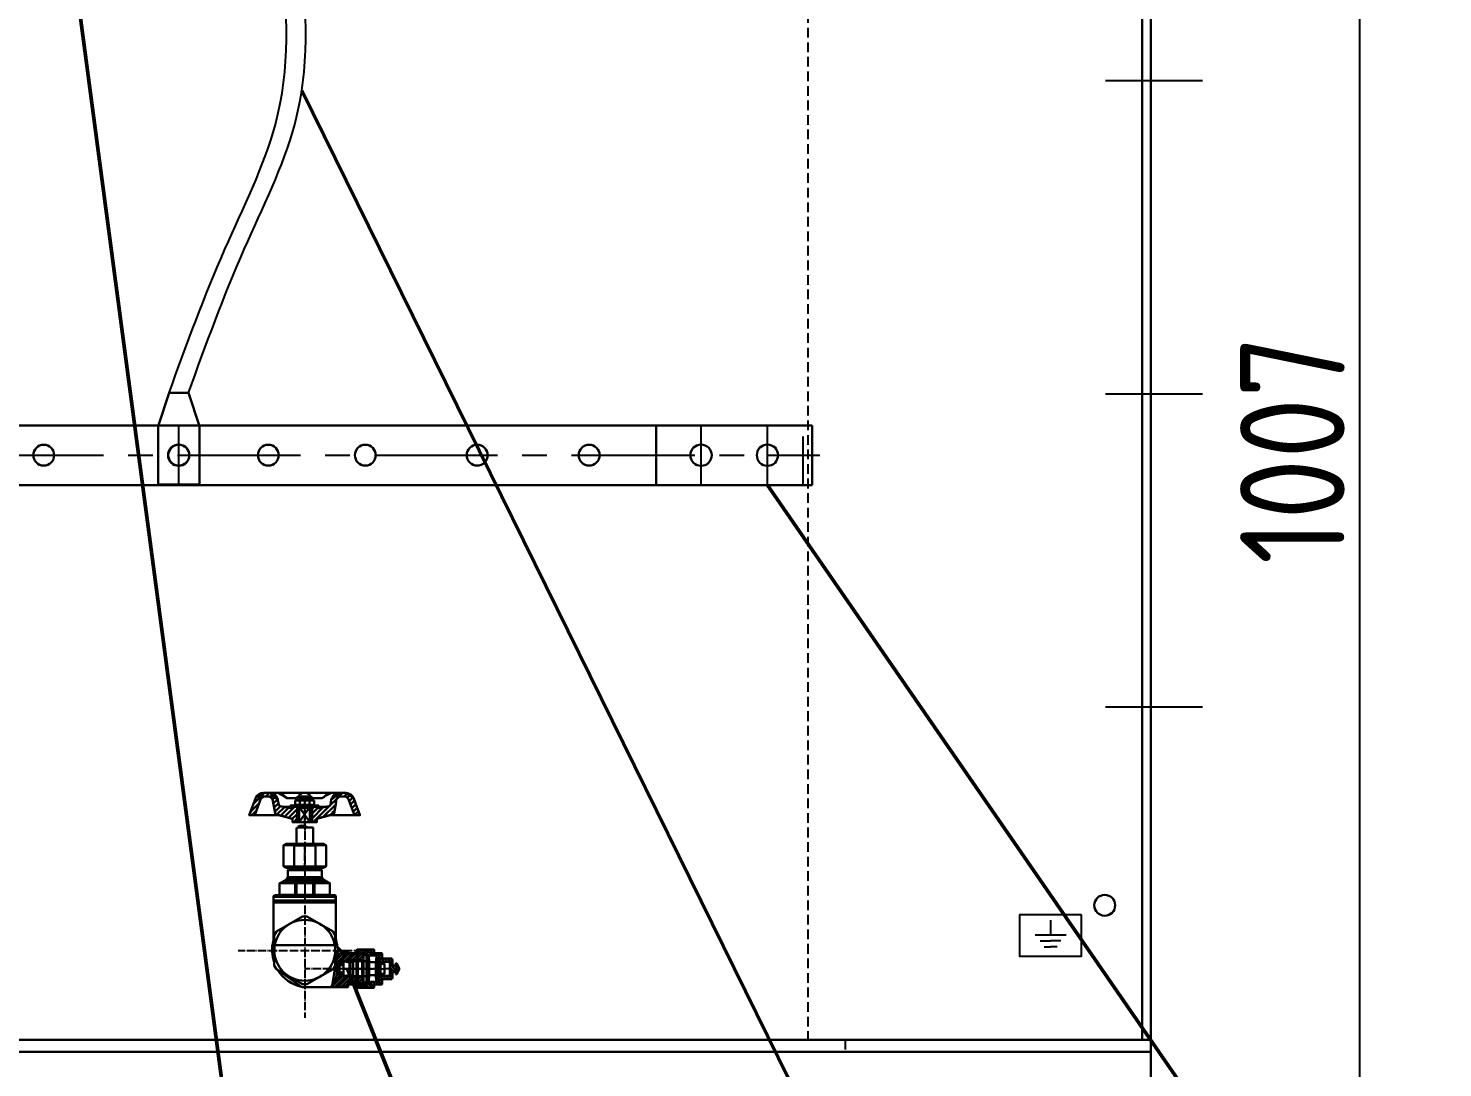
# Model space of a CAD drawing. Header units: millimetres. Extents: x 126854 to 137041, y -144259 to -137812.
# Drawn here: x 128959 to 129907, y -140397 to -139700 of the extents above; entities that cross this region are included whole.
import ezdxf

# ---------------------------------------------------------------- set-up
doc = ezdxf.new("R2010")
doc.units = ezdxf.units.MM
doc.header["$LTSCALE"] = 13
doc.linetypes.add('CENTERX2', pattern=[101.6, 63.5, -12.7, 12.7, -12.7])
doc.linetypes.add('DASHED', pattern=[0.75, 0.5, -0.25])
for name, color, linetype in [('1', 4, 'Continuous'), ('4虚线层', 6, 'DASHED'), ('粗实线', 4, 'Continuous'), ('细实线', 2, 'Continuous')]:
    doc.layers.add(name, color=color, linetype=linetype)
doc.layers.add('标注、文本', color=3, linetype='Continuous', lineweight=25)
doc.styles.get("Standard").update_dxf_attribs({"font": 'gbenor.shx', "bigfont": 'gbcbig.shx'})
doc.dimstyles.new('1-15', dxfattribs={"dimscale": 20, "dimtxt": 3.5, "dimasz": 2, "dimexe": 1.5, "dimexo": 0.5, "dimgap": 0.5, "dimtad": 1, "dimtoh": 1, "dimdec": 1, "dimdsep": 46, "dimtxsty": 'Standard', "dimcen": 2.5, "dimclrd": 3, "dimclre": 3, "dimclrt": 3, "dimadec": 0, "dimazin": 2, "dimtfac": 1, "dimtdec": 1, "dimtmove": 0, "dimatfit": 2, "dimfxl": 1, "dimarcsym": 0})

# ---------------------------------------------------------------- blocks, each defined once
blk = doc.blocks.new('257561')
at = {"layer": '标注、文本'}
for p, q in [((856.87, 2219.06), (856.87, 2214.09)), ((851.69, 2214.09), (862.06, 2214.09)), ((853.4, 2212.22), (856.87, 2212.22)), ((854.71, 2210.17), (856.87, 2210.17)), ((860.35, 2212.22), (856.87, 2212.22)), ((859.04, 2210.17), (856.87, 2210.17))]:
    blk.add_line(p, q, dxfattribs=at)
blk = doc.blocks.new('*D115')
at = {"layer": 'Defpoints', "color": 0, "lineweight": 30}
for p in [(129765.54, -139478.85), (129711.69, -140485.95), (129851.44, -140485.95)]:
    blk.add_point(p, dxfattribs=at)
at = {"layer": '标注、文本', "color": 3, "lineweight": -2}
for p, q in [((129775.54, -139478.85), (129881.44, -139478.85)), ((129851.44, -139518.85), (129851.44, -140445.95)), ((129721.69, -140485.95), (129881.44, -140485.95))]:
    blk.add_line(p, q, dxfattribs=at)
at = {"layer": '标注、文本', "color": 3, "lineweight": 30}
for points in [[(129844.77, -139518.85), (129858.1, -139518.85), (129851.44, -139478.85)], [(129844.77, -140445.95), (129858.1, -140445.95), (129851.44, -140485.95)]]:
    blk.add_solid(points, dxfattribs=at)
at = {"layer": '标注、文本', "color": 3, "insert": (129806.44, -139982.4), "char_height": 70, "attachment_point": 5, "rotation": 90}
blk.add_mtext('1007', dxfattribs=at)
blk = doc.blocks.new('A$C08576B93')
at = {"layer": '1', "color": 1, "linetype": 'CENTERX2', "lineweight": -3, "ltscale": 0.1}
for p, q in [((30, 0), (30, 40)), ((74.5, 0), (74.5, 40))]:
    blk.add_line(p, q, dxfattribs=at)
at = {"layer": '4虚线层', "ltscale": 5}
blk.add_line((6, 0), (6, 40), dxfattribs=at)
at = {"layer": '粗实线', "lineweight": 30}
for p, q in [((0, 40), (104.5, 40)), ((0, 0), (0, 40)), ((104.5, 40), (104.5, 0)), ((104.5, 0), (0, 0))]:
    blk.add_line(p, q, dxfattribs=at)
for centre in [(30, 20), (74.5, 20)]:
    blk.add_circle(centre, 7.15, dxfattribs=at)

msp = doc.modelspace()

# ---------------------------------------------------------------- linework, layer by layer
at = {"layer": '1', "color": 1, "linetype": 'CENTERX2', "lineweight": -3, "ltscale": 0.1}
for p, q in [((129746.271, -139734.953), (129681.271, -139734.953)), ((129746.271, -139944.953), (129681.271, -139944.953)), ((129060.19, -140005.949), (129060.19, -139965.948)), ((129060.19, -140005.949), (129060.19, -139965.948)), ((128134.69, -139985.948), (129489.69, -139985.948)), ((129746.271, -140154.953), (129681.271, -140154.953)), ((129144.649, -140220.078), (129144.649, -140216.982)), ((129144.649, -140216.982), (129144.649, -140223.257)), ((129144.649, -140220.88), (129144.649, -140220.769)), ((129144.649, -140227.238), (129144.649, -140221.599)), ((129144.649, -140223.948), (129144.649, -140224.086)), ((129144.649, -140224.778), (129144.649, -140230.417)), ((129144.649, -140228.067), (129144.649, -140227.929)), ((129144.649, -140234.397), (129144.649, -140228.758)), ((129144.649, -140231.135), (129144.649, -140231.246)), ((129144.649, -140231.937), (129144.649, -140237.576)), ((129144.649, -140232.241), (129144.649, -140236.609)), ((129144.649, -140235.227), (129144.649, -140235.116)), ((129144.649, -140237.3), (129144.649, -140237.41)), ((129144.649, -140238.129), (129144.649, -140243.768)), ((129144.649, -140244.459), (129144.649, -140244.598)), ((129144.649, -140245.289), (129144.649, -140249.656)), ((129144.649, -140250.845), (129144.649, -140245.786)), ((129144.649, -140249.905), (129144.649, -140252.808)), ((129144.649, -140251.674), (129144.649, -140251.536)), ((129144.649, -140258.005), (129144.649, -140252.365)), ((129144.649, -140253.526), (129144.649, -140253.637)), ((129144.649, -140254.328), (129144.649, -140259.995)), ((129144.649, -140258.834), (129144.649, -140258.723)), ((129144.649, -140264.611), (129144.649, -140259.553)), ((129144.649, -140260.686), (129144.649, -140260.796)), ((129144.649, -140261.46), (129144.649, -140264.943)), ((129144.649, -140261.515), (129144.649, -140267.154)), ((129144.649, -140265.634), (129144.649, -140265.772)), ((129144.649, -140266.463), (129144.649, -140272.102)), ((129144.649, -140267.845), (129144.649, -140267.984)), ((129144.649, -140268.675), (129144.649, -140274.314)), ((129144.649, -140272.821), (129144.649, -140272.932)), ((129144.649, -140273.623), (129144.649, -140279.29)), ((129144.649, -140275.033), (129144.649, -140275.143)), ((129144.649, -140275.834), (129144.649, -140281.501)), ((129144.649, -140279.981), (129144.649, -140280.091)), ((129144.649, -140280.81), (129144.649, -140286.449)), ((129144.649, -140282.192), (129144.649, -140282.303)), ((129144.649, -140283.021), (129144.649, -140285.924)), ((129144.649, -140287.14), (129144.649, -140287.279)), ((129144.649, -140287.97), (129144.649, -140293.609)), ((129144.649, -140294.327), (129144.649, -140294.438)), ((129144.649, -140295.129), (129144.649, -140300.796)), ((129144.649, -140301.487), (129144.649, -140301.598)), ((129144.649, -140302.316), (129144.649, -140307.956)), ((129144.649, -140308.647), (129144.649, -140308.785)), ((129144.649, -140309.476), (129144.649, -140315.115)), ((129099.95, -140317.935), (129104.456, -140317.935)), ((129105.147, -140317.935), (129105.258, -140317.935)), ((129105.977, -140317.935), (129111.616, -140317.935)), ((129112.335, -140317.935), (129112.445, -140317.935)), ((129113.136, -140317.935), (129118.775, -140317.935)), ((129119.494, -140317.935), (129119.605, -140317.935)), ((129120.323, -140317.935), (129125.963, -140317.935)), ((129126.654, -140317.935), (129126.764, -140317.935)), ((129127.483, -140317.935), (129133.122, -140317.935)), ((129133.841, -140317.935), (129133.951, -140317.935)), ((129134.643, -140317.935), (129140.282, -140317.935)), ((129141, -140317.935), (129141.111, -140317.935)), ((129141.83, -140317.935), (129147.469, -140317.935)), ((129144.649, -140315.834), (129144.649, -140315.944)), ((129144.649, -140316.635), (129144.649, -140322.302)), ((129148.16, -140317.935), (129148.271, -140317.935)), ((129148.989, -140317.935), (129154.628, -140317.935)), ((129155.347, -140317.935), (129155.458, -140317.935)), ((129156.149, -140317.935), (129161.788, -140317.935)), ((129162.507, -140317.935), (129162.617, -140317.935)), ((129163.336, -140317.935), (129168.975, -140317.935)), ((129169.251, -140317.935), (129173.619, -140317.935)), ((129169.666, -140317.935), (129169.777, -140317.935)), ((129170.496, -140317.935), (129176.135, -140317.935)), ((129176.853, -140317.935), (129176.964, -140317.935)), ((129177.655, -140317.935), (129183.294, -140317.935)), ((129184.013, -140317.935), (129184.124, -140317.935)), ((129184.842, -140317.935), (129189.348, -140317.935)), ((129144.649, -140322.993), (129144.649, -140323.104)), ((129144.649, -140323.823), (129144.649, -140329.462)), ((129144.649, -140330.153), (129144.649, -140330.291)), ((129148.271, -140330.291), (129144.649, -140330.291)), ((129144.649, -140330.982), (129144.649, -140336.621)), ((129144.649, -140337.34), (129144.649, -140337.451)), ((129144.649, -140338.142), (129144.649, -140343.809)), ((129149.1, -140330.291), (129148.989, -140330.291)), ((129155.458, -140330.291), (129149.819, -140330.291)), ((129156.259, -140330.291), (129156.149, -140330.291)), ((129162.617, -140330.291), (129156.978, -140330.291)), ((129163.447, -140330.291), (129163.308, -140330.291)), ((129169.777, -140330.291), (129164.138, -140330.291)), ((129170.053, -140330.291), (129176.438, -140330.291)), ((129170.606, -140330.291), (129170.496, -140330.291)), ((129176.964, -140330.291), (129171.325, -140330.291)), ((129173.149, -140338.833), (129173.149, -140342.095)), ((129177.157, -140330.291), (129177.268, -140330.291)), ((129177.766, -140330.291), (129177.655, -140330.291)), ((129181.636, -140330.291), (129177.849, -140330.291)), ((129177.959, -140330.291), (129183.598, -140330.291)), ((129184.124, -140330.291), (129178.484, -140330.291)), ((129182.465, -140330.291), (129182.354, -140330.291)), ((129188.823, -140330.291), (129183.184, -140330.291)), ((129184.317, -140330.291), (129184.427, -140330.291)), ((129184.953, -140330.291), (129184.815, -140330.291)), ((129185.146, -140330.291), (129190.785, -140330.291)), ((129189.293, -140330.291), (129185.644, -140330.291)), ((129189.652, -140330.291), (129189.514, -140330.291)), ((129195.982, -140330.291), (129190.343, -140330.291)), ((129191.476, -140330.291), (129191.614, -140330.291)), ((129192.306, -140330.291), (129198.691, -140330.291)), ((129196.812, -140330.291), (129196.701, -140330.291)), ((129203.142, -140330.291), (129197.503, -140330.291)), ((129203.971, -140330.291), (129203.861, -140330.291)), ((129208.477, -140330.291), (129204.69, -140330.291)), ((129144.649, -140344.5), (129144.649, -140344.61)), ((129144.649, -140345.329), (129144.649, -140350.968)), ((129173.149, -140342.786), (129173.149, -140342.896)), ((129144.649, -140351.659), (129144.649, -140351.797)), ((129144.649, -140352.489), (129144.649, -140358.128)), ((129144.649, -140358.846), (129144.649, -140358.957)), ((129144.649, -140359.676), (129144.649, -140363.159))]:
    msp.add_line(p, q, dxfattribs=at)
at = {"layer": '4虚线层'}
for p, q in [((129481.69, -138782.933), (129481.69, -140377.948)), ((129616.69, -140377.948), (128076.69, -140377.948)), ((128186.69, -140377.948), (129506.69, -140377.948)), ((129506.69, -140385.948), (128186.69, -140385.948)), ((129506.69, -140377.948), (129506.69, -140385.948))]:
    msp.add_line(p, q, dxfattribs=at)
at = {"layer": '标注、文本', "color": 4, "lineweight": 30}
for p, q in [((129711.69, -140385.948), (129711.69, -138635.948)), ((129705.69, -140377.948), (129705.69, -138671.948)), ((129053.694, -139944.183), (129046.297, -139966.61)), ((129053.694, -139944.183), (129046.297, -139966.61)), ((129066.685, -139944.183), (129074.083, -139966.61)), ((129066.685, -139944.183), (129074.083, -139966.61)), ((129111.56, -140216.181), (129107.469, -140227.404)), ((129117.586, -140212.366), (129110.289, -140219.664)), ((129115.237, -140216.208), (129111.145, -140227.404)), ((129116.978, -140212.366), (129127.483, -140212.366)), ((129117.42, -140214.688), (129120.765, -140214.688)), ((129120.848, -140212.366), (129118.526, -140214.688)), ((129123.53, -140212.974), (129121.65, -140214.854)), ((129125.382, -140214.384), (129123.06, -140216.706)), ((129127.483, -140212.366), (129162.644, -140212.366)), ((129138.706, -140215.849), (129133.011, -140215.849)), ((129142.161, -140214.688), (129141, -140215.821)), ((129141, -140215.821), (129147.966, -140215.821)), ((129141, -140215.821), (129141, -140217.093)), ((129141.94, -140214.909), (129141.94, -140217.093)), ((129142.161, -140214.688), (129146.805, -140214.688)), ((129143.211, -140212.366), (129144.511, -140212.366)), ((129143.211, -140212.366), (129145.81, -140212.366)), ((129145.81, -140212.366), (129144.511, -140212.366)), ((129146.805, -140214.688), (129147.966, -140215.821)), ((129147.026, -140214.909), (129147.026, -140217.093)), ((129147.966, -140215.821), (129147.966, -140217.093)), ((129150.288, -140215.849), (129155.983, -140215.849)), ((129166.045, -140216.291), (129161.705, -140220.631)), ((129166.487, -140212.587), (129162.451, -140216.595)), ((129172.015, -140212.366), (129162.644, -140212.366)), ((129169.97, -140212.366), (129167.537, -140214.798)), ((129173.121, -140212.476), (129170.937, -140214.688)), ((129175.416, -140213.472), (129173.37, -140215.517)), ((129173.785, -140216.208), (129177.848, -140227.404)), ((129176.991, -140215.185), (129174.365, -140217.811)), ((129177.461, -140216.181), (129181.552, -140227.404)), ((129114.214, -140219), (129108.409, -140224.805)), ((129112.334, -140224.142), (129109.072, -140227.404)), ((129123.06, -140216.595), (129124.691, -140225.911)), ((129126.515, -140216.512), (129123.557, -140219.47)), ((129127.04, -140219.277), (129124.055, -140222.262)), ((129128.257, -140221.35), (129124.552, -140225.054)), ((129131.021, -140221.847), (129125.935, -140226.934)), ((129126.681, -140217.148), (129127.261, -140220.41)), ((129128.201, -140221.35), (129136.411, -140222.787)), ((129133.813, -140222.317), (129128.533, -140227.625)), ((129129.777, -140221.626), (129159.189, -140221.626)), ((129137.793, -140221.626), (129131.104, -140228.316)), ((129139.452, -140223.23), (129133.675, -140229.007)), ((129134.836, -140220.797), (129139.756, -140220.797)), ((129134.836, -140220.797), (129134.836, -140221.626)), ((129136.411, -140221.626), (129136.411, -140222.787)), ((129138.153, -140217.507), (129138.153, -140220.355)), ((129139.95, -140221.516), (129139.065, -140222.373)), ((129139.065, -140222.373), (129150.233, -140222.373)), ((129139.452, -140221.626), (129139.369, -140232.048)), ((129140.945, -140221.626), (129139.507, -140222.981)), ((129149.348, -140217.093), (129139.756, -140217.093)), ((129149.348, -140220.797), (129139.756, -140220.797)), ((129140.945, -140221.626), (129148.021, -140221.626)), ((129148.049, -140221.626), (129140.945, -140221.626)), ((129140.945, -140221.626), (129140.945, -140232.048)), ((129148.021, -140221.626), (129140.945, -140232.048)), ((129140.945, -140221.626), (129148.049, -140232.048)), ((129141.359, -140217.507), (129141.359, -140220.355)), ((129141.94, -140220.493), (129141.94, -140220.797)), ((129147.745, -140217.507), (129147.745, -140220.355)), ((129148.021, -140221.626), (129149.459, -140222.981)), ((129148.049, -140221.626), (129148.049, -140232.048)), ((129154.158, -140220.797), (129149.265, -140220.797)), ((129149.459, -140222.981), (129149.459, -140232.048)), ((129149.542, -140221.626), (129149.652, -140232.048)), ((129150.896, -140221.626), (129149.569, -140222.953)), ((129153.08, -140222.704), (129149.597, -140226.187)), ((129157.061, -140222.013), (129149.625, -140229.449)), ((129161.069, -140221.267), (129150.288, -140232.048)), ((129150.951, -140217.507), (129150.951, -140220.355)), ((129160.82, -140221.35), (129152.61, -140222.787)), ((129152.61, -140221.626), (129152.61, -140222.787)), ((129154.158, -140220.797), (129154.158, -140221.626)), ((129165.298, -140220.299), (129157.061, -140228.537)), ((129164.607, -140224.28), (129161.539, -140227.348)), ((129162.396, -140216.789), (129161.76, -140220.41)), ((129165.962, -140216.595), (129164.331, -140225.911)), ((129165.602, -140218.558), (129164.331, -140225.911)), ((129177.931, -140217.48), (129175.222, -140220.189)), ((129178.816, -140219.885), (129176.107, -140222.594)), ((129179.7, -140222.29), (129176.991, -140224.999)), ((129180.557, -140224.695), (129177.848, -140227.404)), ((129107.469, -140227.404), (129127.759, -140227.404)), ((129125.52, -140226.823), (129136.411, -140229.726)), ((129139.424, -140226.547), (129136.273, -140229.698)), ((129136.411, -140229.726), (129136.411, -140232.048)), ((129136.411, -140232.048), (129139.507, -140232.048)), ((129139.397, -140229.836), (129137.185, -140232.048)), ((129149.459, -140232.048), (129152.61, -140232.048)), ((129163.474, -140226.823), (129152.61, -140229.726)), ((129163.474, -140226.823), (129152.61, -140229.726)), ((129152.61, -140229.726), (129152.61, -140232.048)), ((129161.262, -140227.404), (129181.552, -140227.404)), ((129181.442, -140227.1), (129181.11, -140227.404)), ((129150.233, -140235.475), (129150.233, -140246.533)), ((129132.293, -140246.533), (129157.006, -140246.533)), ((129137.517, -140247.638), (129137.517, -140261.57)), ((129151.781, -140247.638), (129151.781, -140261.57)), ((129130.385, -140261.57), (129132.293, -140262.676)), ((129132.293, -140262.676), (129134.007, -140262.676)), ((129134.2, -140263.312), (129133.232, -140264.252)), ((129134.007, -140262.676), (129155.292, -140262.676)), ((129134.2, -140262.676), (129134.2, -140263.312)), ((129134.2, -140263.312), (129134.946, -140263.312)), ((129134.946, -140262.676), (129134.946, -140263.312)), ((129154.324, -140262.676), (129154.324, -140263.312)), ((129154.324, -140263.312), (129155.098, -140263.312)), ((129155.098, -140262.676), (129155.098, -140263.312)), ((129155.098, -140263.312), (129156.038, -140264.252)), ((129155.292, -140262.676), (129157.006, -140262.676)), ((129158.913, -140261.57), (129157.006, -140262.676)), ((129132.293, -140270.444), (129157.006, -140270.444)), ((129132.984, -140271.688), (129156.287, -140271.688)), ((129133.232, -140264.252), (129133.232, -140268.785)), ((129133.233, -140264.252), (129156.038, -140264.252)), ((129133.233, -140268.785), (129156.038, -140268.785)), ((129138.208, -140273.042), (129138.208, -140280.644)), ((129138.208, -140273.042), (129139.148, -140273.042)), ((129139.148, -140273.042), (129139.148, -140280.644)), ((129150.15, -140273.042), (129150.15, -140280.644)), ((129150.15, -140273.042), (129151.09, -140273.042)), ((129156.038, -140264.252), (129156.038, -140268.785)), ((129123.751, -140281.971), (129123.751, -140284.431)), ((129124.221, -140281.971), (129165.078, -140281.971)), ((129127.787, -140280.644), (129124.58, -140281.004)), ((129127.787, -140280.644), (129161.512, -140280.644)), ((129161.511, -140280.644), (129164.69, -140281.004)), ((129165.547, -140281.971), (129165.547, -140284.431)), ((129123.751, -140284.431), (129126.874, -140284.431)), ((129123.751, -140284.431), (129165.547, -140284.431)), ((129123.751, -140284.431), (129123.751, -140285.869)), ((129123.751, -140285.869), (129123.751, -140310.222)), ((129123.751, -140285.869), (129165.547, -140285.869)), ((129126.875, -140284.431), (129162.424, -140284.431)), ((129162.423, -140284.431), (129165.547, -140284.431)), ((129165.547, -140284.431), (129165.547, -140285.869)), ((129165.547, -140285.869), (129165.547, -140310.222)), ((129143.212, -140295.184), (129125.659, -140305.302)), ((129163.64, -140305.302), (129146.087, -140295.184)), ((129124.221, -140307.79), (129124.221, -140328.052)), ((129124.525, -140314.369), (129164.745, -140314.369)), ((129172.375, -140317.935), (129165.907, -140324.376)), ((129173.619, -140318.819), (129165.99, -140326.449)), ((129170.247, -140317.935), (129166.017, -140322.164)), ((129168.091, -140317.935), (129166.321, -140319.704)), ((129173.979, -140320.588), (129169.279, -140325.288)), ((129176.107, -140320.588), (129171.408, -140325.288)), ((129178.236, -140320.588), (129173.536, -140325.288)), ((129173.619, -140317.935), (129173.619, -140320.588)), ((129173.619, -140319.842), (129183.128, -140319.842)), ((129173.619, -140320.588), (129183.874, -140320.588)), ((129174.725, -140319.842), (129173.979, -140320.588)), ((129176.853, -140319.842), (129176.107, -140320.588)), ((129180.364, -140320.588), (129176.384, -140324.569)), ((129179.01, -140319.842), (129178.236, -140320.588)), ((129182.493, -140320.588), (129178.512, -140324.569)), ((129179.286, -140319.621), (129179.507, -140319.842)), ((129179.286, -140319.649), (129179.286, -140340.934)), ((129179.48, -140319.842), (129184.041, -140319.842)), ((129179.507, -140317.714), (129181.636, -140319.842)), ((129179.507, -140319.842), (129180.254, -140320.588)), ((129190.979, -140317.465), (129179.756, -140317.465)), ((129180.225, -140320.588), (129180.225, -140339.966)), ((129181.138, -140319.842), (129180.364, -140320.588)), ((129181.387, -140317.465), (129183.764, -140319.842)), ((129181.636, -140319.842), (129182.382, -140320.588)), ((129183.184, -140319.897), (129182.493, -140320.588)), ((129183.128, -140319.842), (129184.068, -140320.782)), ((129183.515, -140317.465), (129185.423, -140319.372)), ((129183.764, -140319.842), (129184.041, -140320.091)), ((129184.04, -140319.372), (129184.04, -140341.21)), ((129184.04, -140319.372), (129185.948, -140319.372)), ((129184.04, -140320.146), (129185.146, -140321.252)), ((129185.201, -140319.372), (129184.068, -140320.505)), ((129184.759, -140319.4), (129184.068, -140320.091)), ((129184.151, -140319.842), (129185.45, -140321.141)), ((129185.478, -140319.51), (129184.178, -140320.81)), ((129184.344, -140319.593), (129185.699, -140320.948)), ((129185.726, -140319.704), (129184.372, -140321.031)), ((129184.621, -140319.427), (129185.865, -140320.671)), ((129185.865, -140319.98), (129184.648, -140321.197)), ((129184.952, -140319.372), (129185.948, -140320.34)), ((129185.948, -140320.34), (129185.008, -140321.252)), ((129185.644, -140317.465), (129189.68, -140321.501)), ((129185.948, -140319.372), (129185.948, -140341.21)), ((129185.948, -140319.87), (129187.551, -140321.501)), ((129187.8, -140317.465), (129191.836, -140321.501)), ((129189.929, -140317.465), (129191.173, -140318.709)), ((129190.979, -140317.465), (129191.172, -140317.658)), ((129191.172, -140317.658), (129191.172, -140319.649)), ((129191.172, -140319.649), (129191.338, -140319.842)), ((129196.203, -140319.842), (129191.338, -140319.842)), ((129192.306, -140319.842), (129193.965, -140321.501)), ((129194.434, -140319.842), (129196.397, -140321.777)), ((129196.203, -140319.842), (129196.397, -140320.036)), ((129196.397, -140320.036), (129196.397, -140323.215)), ((129167.925, -140326.642), (129166.1, -140328.467)), ((129167.455, -140328.854), (129166.1, -140328.854)), ((129167.455, -140328.854), (129167.455, -140331.701)), ((129167.925, -140325.288), (129183.128, -140325.288)), ((129167.925, -140325.288), (129167.925, -140328.384)), ((129169.279, -140325.288), (129167.925, -140326.642)), ((129167.925, -140326.504), (129169.362, -140327.941)), ((129167.925, -140328.384), (129167.925, -140332.171)), ((129169.805, -140325.426), (129168.035, -140327.167)), ((129168.063, -140326.006), (129169.86, -140327.803)), ((129168.118, -140327.333), (129168.533, -140327.748)), ((129170.164, -140325.675), (129168.284, -140327.554)), ((129168.339, -140325.647), (129170.219, -140327.527)), ((129170.44, -140326.034), (129168.671, -140327.831)), ((129168.754, -140325.398), (129170.468, -140327.14)), ((129170.579, -140326.559), (129169.169, -140327.941)), ((129169.279, -140325.288), (129170.579, -140326.587)), ((129170.579, -140325.288), (129170.579, -140335.267)), ((129170.579, -140325.288), (129175.333, -140326.255)), ((129170.579, -140326.615), (129170.579, -140333.94)), ((129174.559, -140324.569), (129183.82, -140324.569)), ((129174.559, -140324.569), (129174.559, -140335.986)), ((129176.384, -140324.569), (129175.665, -140325.288)), ((129176.273, -140325.288), (129183.736, -140325.288)), ((129176.992, -140324.569), (129183.018, -140324.569)), ((129176.992, -140324.569), (129176.992, -140335.986)), ((129178.512, -140324.569), (129177.793, -140325.288)), ((129180.641, -140324.569), (129179.922, -140325.288)), ((129184.068, -140321.169), (129180.641, -140324.569)), ((129182.769, -140324.569), (129182.078, -140325.288)), ((129184.068, -140323.297), (129182.769, -140324.569)), ((129183.018, -140324.569), (129183.737, -140325.288)), ((129183.018, -140324.569), (129183.018, -140335.986)), ((129184.068, -140324.348), (129183.128, -140325.288)), ((129183.128, -140325.288), (129183.128, -140335.267)), ((129183.737, -140325.288), (129187.192, -140325.288)), ((129183.737, -140325.288), (129183.737, -140335.267)), ((129184.068, -140320.782), (129184.068, -140324.348)), ((129184.068, -140324.348), (129184.068, -140336.207)), ((129184.096, -140320.616), (129184.676, -140321.197)), ((129194.489, -140321.501), (129185.948, -140321.501)), ((129187.883, -140321.501), (129187.192, -140322.689)), ((129187.192, -140322.689), (129187.192, -140337.893)), ((129192.223, -140321.501), (129187.883, -140321.501)), ((129192.223, -140325.896), (129187.883, -140325.896)), ((129192.223, -140321.501), (129192.886, -140322.689)), ((129192.886, -140322.689), (129192.886, -140337.893)), ((129195.264, -140326.946), (129192.886, -140326.946)), ((129194.489, -140321.501), (129194.489, -140325.537)), ((129194.489, -140321.501), (129194.489, -140339.082)), ((129201.621, -140325.537), (129194.489, -140325.537)), ((129194.49, -140322.026), (129198, -140325.537)), ((129194.49, -140324.154), (129195.872, -140325.537)), ((129195.761, -140326.476), (129195.264, -140326.946)), ((129195.264, -140326.946), (129195.264, -140333.608)), ((129195.264, -140326.946), (129198.111, -140326.946)), ((129195.761, -140326.476), (129197.641, -140326.476)), ((129196.397, -140323.215), (129196.563, -140323.408)), ((129202.948, -140323.408), (129196.563, -140323.408)), ((129197.641, -140326.476), (129198.111, -140326.946)), ((129198, -140323.408), (129200.129, -140325.537)), ((129198.111, -140326.946), (129198.111, -140333.608)), ((129200.129, -140323.408), (129203.501, -140326.78)), ((129201.621, -140325.537), (129201.621, -140335.018)), ((129201.622, -140327.002), (129204.884, -140330.291)), ((129201.622, -140329.158), (129202.755, -140330.291)), ((129202.257, -140323.408), (129203.501, -140324.652)), ((129202.949, -140323.408), (129203.501, -140324.348)), ((129203.501, -140324.348), (129203.501, -140328.135)), ((129205.602, -140328.135), (129203.501, -140328.135)), ((129204.884, -140328.135), (129207.012, -140330.291)), ((129206.072, -140326.476), (129205.602, -140326.476)), ((129205.602, -140326.476), (129205.602, -140328.135)), ((129205.602, -140326.725), (129206.846, -140327.997)), ((129206.072, -140326.476), (129207.786, -140329.794)), ((129207.786, -140329.794), (129207.786, -140330.761)), ((129125.658, -140330.568), (129143.211, -140340.685)), ((129169.97, -140335.267), (129162.59, -140342.62)), ((129167.925, -140335.184), (129164.608, -140338.501)), ((129172.099, -140335.267), (129164.718, -140342.62)), ((129167.925, -140333.055), (129165.741, -140335.239)), ((129167.123, -140331.701), (129166.128, -140332.724)), ((129167.455, -140331.701), (129166.156, -140331.701)), ((129174.227, -140335.267), (129166.874, -140342.62)), ((129167.925, -140332.171), (129167.925, -140335.267)), ((129167.925, -140335.267), (129183.128, -140335.267)), ((129168.975, -140332.641), (129167.952, -140333.664)), ((129169.583, -140332.641), (129167.952, -140334.272)), ((129167.952, -140334.189), (129169.003, -140335.239)), ((129167.98, -140333.581), (129169.611, -140335.212)), ((129170.026, -140332.862), (129168.174, -140334.714)), ((129168.174, -140333.138), (129170.026, -140335.018)), ((129170.33, -140333.194), (129168.478, -140335.046)), ((129168.505, -140332.834), (129170.357, -140334.686)), ((129170.551, -140333.636), (129168.92, -140335.239)), ((129168.948, -140332.641), (129170.551, -140334.244)), ((129175.637, -140335.986), (129169.003, -140342.62)), ((129170.523, -140334.272), (129169.583, -140335.239)), ((129169.611, -140332.668), (129170.523, -140333.581)), ((129175.333, -140334.327), (129170.579, -140335.267)), ((129177.766, -140335.986), (129173.785, -140339.966)), ((129174.559, -140335.986), (129183.82, -140335.986)), ((129176.356, -140335.267), (129175.637, -140335.986)), ((129179.922, -140335.986), (129175.914, -140339.966)), ((129176.273, -140335.267), (129183.736, -140335.267)), ((129176.992, -140335.986), (129183.018, -140335.986)), ((129178.484, -140335.267), (129177.766, -140335.986)), ((129182.05, -140335.986), (129178.042, -140339.966)), ((129180.613, -140335.267), (129179.922, -140335.986)), ((129184.013, -140336.151), (129180.198, -140339.966)), ((129182.769, -140335.267), (129182.05, -140335.986)), ((129184.068, -140338.225), (129182.327, -140339.966)), ((129183.737, -140335.267), (129183.018, -140335.986)), ((129183.128, -140335.267), (129184.068, -140336.207)), ((129183.737, -140335.267), (129187.192, -140335.267)), ((129184.87, -140339.303), (129184.04, -140340.16)), ((129184.068, -140336.207), (129184.068, -140339.773)), ((129185.257, -140339.358), (129184.068, -140340.547)), ((129185.561, -140339.496), (129184.234, -140340.823)), ((129184.538, -140339.413), (129185.837, -140340.685)), ((129184.87, -140339.303), (129185.92, -140340.381)), ((129185.367, -140339.386), (129185.865, -140339.883)), ((129194.489, -140339.082), (129185.948, -140339.082)), ((129185.948, -140339.082), (129189.984, -140343.118)), ((129187.192, -140337.893), (129187.883, -140339.054)), ((129188.077, -140339.082), (129191.173, -140342.15)), ((129190.205, -140339.082), (129191.864, -140340.74)), ((129192.334, -140339.082), (129193.992, -140340.74)), ((129195.264, -140333.608), (129192.886, -140333.608)), ((129194.462, -140339.082), (129196.121, -140340.74)), ((129201.621, -140335.018), (129194.489, -140335.018)), ((129194.49, -140336.953), (129196.397, -140338.86)), ((129194.711, -140335.018), (129196.839, -140337.174)), ((129195.264, -140333.608), (129195.761, -140334.078)), ((129195.264, -140333.608), (129198.111, -140333.608)), ((129195.761, -140334.078), (129197.641, -140334.078)), ((129196.563, -140337.174), (129196.397, -140337.368)), ((129196.397, -140337.368), (129196.397, -140340.547)), ((129202.948, -140337.174), (129196.563, -140337.174)), ((129196.839, -140335.018), (129198.968, -140337.174)), ((129198.111, -140333.608), (129197.641, -140334.078)), ((129198.968, -140335.018), (129201.096, -140337.174)), ((129201.096, -140335.018), (129203.059, -140337.008)), ((129201.622, -140331.286), (129203.501, -140333.166)), ((129201.622, -140333.415), (129203.501, -140335.322)), ((129202.755, -140330.291), (129204.884, -140332.42)), ((129203.501, -140336.207), (129202.949, -140337.174)), ((129205.602, -140332.42), (129203.501, -140332.42)), ((129203.501, -140332.42), (129203.501, -140336.207)), ((129204.884, -140330.291), (129206.957, -140332.364)), ((129205.602, -140332.42), (129205.602, -140334.078)), ((129205.602, -140333.138), (129206.238, -140333.774)), ((129205.602, -140334.078), (129206.072, -140334.078)), ((129207.786, -140330.761), (129206.072, -140334.078)), ((129207.012, -140330.291), (129207.676, -140330.955)), ((129144.649, -140342.62), (129173.619, -140342.62)), ((129173.619, -140340.132), (129171.131, -140342.62)), ((129173.619, -140342.288), (129173.26, -140342.62)), ((129173.619, -140339.966), (129183.874, -140339.966)), ((129173.619, -140339.966), (129173.619, -140342.62)), ((129173.785, -140339.966), (129173.619, -140340.132)), ((129173.619, -140340.74), (129183.128, -140340.74)), ((129175.914, -140339.966), (129175.167, -140340.74)), ((129178.042, -140339.966), (129177.296, -140340.74)), ((129180.225, -140339.966), (129179.286, -140340.934)), ((129179.286, -140340.934), (129179.286, -140342.62)), ((129179.286, -140340.934), (129181.442, -140343.118)), ((129179.286, -140342.62), (129179.756, -140343.118)), ((129180.198, -140339.966), (129179.424, -140340.74)), ((129179.48, -140340.74), (129184.041, -140340.74)), ((129190.979, -140343.118), (129179.756, -140343.118)), ((129180.225, -140339.966), (129184.04, -140339.966)), ((129180.447, -140339.966), (129181.193, -140340.74)), ((129181.193, -140340.74), (129183.571, -140343.118)), ((129182.327, -140339.966), (129181.553, -140340.74)), ((129182.576, -140339.966), (129183.35, -140340.74)), ((129184.068, -140339.773), (129183.128, -140340.74)), ((129183.35, -140340.74), (129185.699, -140343.118)), ((129184.04, -140340.187), (129185.063, -140341.21)), ((129184.04, -140341.21), (129185.948, -140341.21)), ((129184.123, -140339.856), (129185.395, -140341.127)), ((129184.178, -140340.768), (129184.483, -140341.072)), ((129184.289, -140339.607), (129185.644, -140340.934)), ((129185.754, -140339.717), (129184.427, -140341.044)), ((129185.892, -140339.994), (129184.731, -140341.182)), ((129185.92, -140340.408), (129185.118, -140341.182)), ((129185.948, -140341.21), (129187.855, -140343.118)), ((129191.172, -140342.924), (129190.979, -140343.118)), ((129191.338, -140340.74), (129191.172, -140340.934)), ((129191.172, -140340.934), (129191.172, -140342.924)), ((129196.203, -140340.74), (129191.338, -140340.74)), ((129196.397, -140340.547), (129196.203, -140340.74)), ((129711.69, -140377.948), (127981.69, -140377.948)), ((129711.69, -140385.948), (127981.69, -140385.948)), ((129711.69, -140485.948), (129711.69, -140385.948))]:
    msp.add_line(p, q, dxfattribs=at)
at = {"layer": '标注、文本'}
msp.add_line((129053.694, -139944.183), (129066.685, -139944.183), dxfattribs=at)
msp.add_line((129053.694, -139944.183), (129066.685, -139944.183), dxfattribs=at)
msp.add_line((129053.694, -139944.183), (129066.685, -139944.183), dxfattribs=at)
msp.add_line((129053.694, -139944.183), (129066.685, -139944.183), dxfattribs=at)
msp.add_line((129053.694, -139944.183), (129066.685, -139944.183), dxfattribs=at)
at = {"layer": '标注、文本', "color": 4, "lineweight": 30}
for points in [[(129053.694, -139944.183), (129066.685, -139944.183)], [(129053.694, -139944.183), (129066.685, -139944.183)], [(129053.694, -139944.183), (129066.685, -139944.183)], [(129053.694, -139944.183), (129066.685, -139944.183)], [(129074.083, -139966.61), (129074.083, -140005.518), (129046.297, -140005.518), (129046.297, -139966.61)], [(129074.083, -139966.61), (129074.083, -140005.518), (129046.297, -140005.518), (129046.297, -139966.61)], [(129179.7, -140222.29), (129179.175, -140220.88), (129178.816, -140219.885), (129177.931, -140217.48), (129177.461, -140216.181), (129176.991, -140215.185), (129175.416, -140213.472), (129173.121, -140212.476), (129116.978, -140212.366), (129115.264, -140212.642), (129113.661, -140213.416), (129112.389, -140214.633), (129111.56, -140216.181), (129110.289, -140219.664), (129109.846, -140220.88), (129108.409, -140224.805), (129107.469, -140227.404), (129127.759, -140227.404), (129128.533, -140227.625), (129133.675, -140229.007), (129136.273, -140229.698), (129136.411, -140229.726), (129136.411, -140232.048), (129150.288, -140232.048), (129152.61, -140232.048), (129152.61, -140229.726), (129157.061, -140228.537), (129161.262, -140227.404), (129181.552, -140227.404), (129181.442, -140227.1), (129180.557, -140224.695), (129179.7, -140222.29)], [(129116.978, -140212.366), (129111.643, -140215.959), (129111.56, -140216.181)], [(129117.42, -140214.688), (129115.32, -140215.987), (129115.237, -140216.208)], [(129123.06, -140216.595), (129121.014, -140214.688), (129120.765, -140214.688)], [(129126.681, -140217.148), (129121.208, -140212.366), (129120.986, -140212.366)], [(129131.131, -140214.854), (129126.598, -140212.366), (129126.377, -140212.366)], [(129131.131, -140214.854), (129132.845, -140215.821), (129133.011, -140215.849)], [(129138.706, -140215.849), (129140.889, -140214.328), (129140.972, -140214.107)], [(129143.211, -140212.366), (129141.028, -140213.886), (129140.972, -140214.107)], [(129148.049, -140214.107), (129146.059, -140212.366), (129145.81, -140212.366)], [(129148.049, -140214.107), (129150.067, -140215.821), (129150.288, -140215.849)], [(129155.983, -140215.849), (129157.779, -140214.992), (129157.89, -140214.854)], [(129162.644, -140212.366), (129158.028, -140214.66), (129157.89, -140214.854)], [(129168.035, -140212.366), (129162.368, -140216.927), (129162.34, -140217.148)], [(129173.785, -140216.208), (129171.822, -140214.688), (129171.601, -140214.688), (129168.228, -140214.688), (129166.017, -140216.374), (129165.962, -140216.595)], [(129177.461, -140216.181), (129172.237, -140212.366), (129172.015, -140212.366)], [(129127.261, -140220.41), (129128.063, -140221.322), (129128.201, -140221.35)], [(129141.359, -140217.507), (129138.346, -140217.397), (129138.153, -140217.507)], [(129138.153, -140220.355), (129141.166, -140220.465), (129141.359, -140220.355)], [(129139.507, -140222.981), (129139.507, -140232.048), (129149.459, -140232.048)], [(129139.95, -140221.516), (129149.348, -140221.516), (129150.233, -140222.373)], [(129147.745, -140217.507), (129141.553, -140217.452), (129141.359, -140217.507)], [(129141.359, -140220.355), (129147.524, -140220.41), (129147.745, -140220.355)], [(129150.951, -140217.507), (129147.938, -140217.397), (129147.745, -140217.507)], [(129147.745, -140220.355), (129150.758, -140220.465), (129150.951, -140220.355)], [(129160.82, -140221.35), (129161.732, -140220.521), (129161.76, -140220.41)], [(129124.691, -140225.911), (129125.437, -140226.795), (129125.52, -140226.823)], [(129163.474, -140226.823), (129164.303, -140226.021), (129164.331, -140225.911)], [(129139.065, -140235.724), (129148.629, -140235.614), (129150.233, -140235.475)], [(129139.065, -140235.724), (129139.065, -140246.533), (129150.233, -140246.533)], [(129156.038, -140264.252), (129155.098, -140263.312), (129155.098, -140262.676), (129157.006, -140262.676), (129158.056, -140262.068), (129158.913, -140261.57), (129158.913, -140247.638), (129158.056, -140247.141), (129157.006, -140246.533), (129132.293, -140246.533), (129131.215, -140247.141), (129130.385, -140247.638), (129130.385, -140261.57), (129131.215, -140262.068), (129132.293, -140262.676), (129134.2, -140262.676), (129134.2, -140263.312), (129134.062, -140263.45), (129133.233, -140264.252), (129133.233, -140268.785), (129133.122, -140269.449), (129132.79, -140270.002), (129132.293, -140270.444), (129127.787, -140273.042), (129127.787, -140280.644), (129123.751, -140281.971), (129123.751, -140284.431), (129165.547, -140284.431), (129164.691, -140281.004), (129161.512, -140280.644), (129161.512, -140273.042), (129157.006, -140270.444), (129156.591, -140270.14), (129156.287, -140269.725), (129156.121, -140269.283), (129156.038, -140268.785), (129156.038, -140264.252)], [(129132.293, -140246.533), (129130.385, -140247.638), (129130.385, -140261.57)], [(129137.517, -140247.638), (129130.579, -140247.5), (129130.385, -140247.638)], [(129151.781, -140247.638), (129137.739, -140247.583), (129137.517, -140247.638)], [(129158.913, -140247.638), (129151.947, -140247.5), (129151.781, -140247.638)], [(129157.006, -140246.533), (129158.913, -140247.638), (129158.913, -140261.57)], [(129130.385, -140261.57), (129137.324, -140261.709), (129137.517, -140261.57), (129151.56, -140261.653), (129151.781, -140261.57), (129158.72, -140261.709), (129158.913, -140261.57)], [(129132.292, -140270.444), (129127.787, -140273.042), (129127.787, -140280.644)], [(129138.208, -140273.042), (129127.981, -140272.932), (129127.787, -140273.042)], [(129132.292, -140270.444), (129133.232, -140268.951), (129133.232, -140268.785)], [(129150.15, -140273.042), (129139.342, -140272.932), (129139.148, -140273.042)], [(129161.512, -140273.042), (129151.284, -140272.932), (129151.09, -140273.042), (129151.09, -140280.644)], [(129156.038, -140268.785), (129156.867, -140270.333), (129157.005, -140270.444)], [(129157.005, -140270.444), (129161.511, -140273.042), (129161.511, -140280.644)], [(129124.58, -140281.004), (129123.751, -140281.833), (129123.751, -140281.971)], [(129165.547, -140281.971), (129164.828, -140281.031), (129164.69, -140281.004)], [(129146.086, -140295.184), (129143.433, -140295.157), (129143.211, -140295.184)], [(129146.086, -140295.184), (129143.433, -140295.157), (129143.211, -140295.184)], [(129123.585, -140311.439), (129123.751, -140310.305), (129123.751, -140310.222)], [(129125.658, -140305.302), (129124.331, -140307.596), (129124.221, -140307.79)], [(129146.086, -140340.685), (129163.64, -140330.568), (129164.967, -140328.273), (129165.077, -140328.052), (129165.077, -140307.79)], [(129165.077, -140307.79), (129163.75, -140305.495), (129163.64, -140305.302)], [(129165.547, -140310.222), (129165.685, -140311.328), (129165.713, -140311.439)], [(129123.585, -140311.439), (129124.138, -140326.145), (129124.221, -140326.366)], [(129166.902, -140316.718), (129162.977, -140341.569), (129162.313, -140342.62)], [(129166.404, -140315.364), (129165.768, -140311.632), (129165.713, -140311.439)], [(129166.404, -140315.364), (129169.03, -140317.935), (129169.251, -140317.935)], [(129179.756, -140317.465), (129179.286, -140317.935), (129179.286, -140319.649)], [(129179.286, -140319.649), (129180.225, -140320.588), (129184.04, -140320.588)], [(129124.221, -140328.052), (129125.547, -140330.374), (129125.658, -140330.568)], [(129167.455, -140328.854), (129167.925, -140328.439), (129167.925, -140328.384)], [(129176.992, -140324.569), (129175.333, -140326.255), (129175.333, -140334.327), (129176.992, -140335.986)], [(129187.579, -140322.026), (129187.745, -140325.702), (129187.883, -140325.896)], [(129187.883, -140325.896), (129187.8, -140334.465), (129187.883, -140334.659)], [(129192.223, -140325.896), (129192.61, -140322.219), (129192.527, -140322.026)], [(129192.223, -140334.659), (129192.278, -140326.117), (129192.223, -140325.896)], [(129126.46, -140331.01), (129142.437, -140342.454), (129142.631, -140342.509)], [(129167.925, -140332.171), (129167.51, -140331.701), (129167.455, -140331.701)], [(129187.883, -140334.659), (129187.496, -140338.335), (129187.579, -140338.529)], [(129192.527, -140338.529), (129192.334, -140334.852), (129192.223, -140334.659), (129187.883, -140334.659)], [(129192.886, -140337.893), (129192.223, -140339.054), (129187.883, -140339.054)], [(129142.631, -140342.509), (129146.418, -140342.537), (129146.639, -140342.509)], [(129143.211, -140340.685), (129145.865, -140340.685), (129146.086, -140340.685)]]:
    msp.add_lwpolyline(points, dxfattribs=at)
at = {"layer": '标注、文本'}
msp.add_lwpolyline([(129665.178, -140294.198), (129623.658, -140294.198), (129623.658, -140321.907), (129665.178, -140321.907)], close=True, dxfattribs=at)
at = {"layer": '标注、文本', "color": 4, "lineweight": 30}
for centre, radius in [((129144.635, -140317.921), 20.387), ((129184.966, -140320.298), 0.926), ((129169.238, -140326.601), 1.313), ((129169.238, -140333.926), 1.313), ((129184.966, -140340.229), 0.926)]:
    msp.add_circle(centre, radius, dxfattribs=at)
at = {"layer": '标注、文本'}
for points in [[(129053.694, -139944.183), (129091.121, -139847.874), (129124.904, -139764.25), (129096.69, -139528.853)], [(129066.685, -139944.183), (129104.113, -139847.874), (129137.896, -139764.25), (129109.681, -139528.853)]]:
    msp.add_spline(points, degree=3, dxfattribs=at)
at = {"layer": '标注、文本', "color": 4, "lineweight": 30}
for points in [[(129116.757, -140212.366), (129114.475, -140212.479), (129112.518, -140213.846), (129111.643, -140215.959)], [(129117.172, -140214.688), (129116.278, -140214.87), (129115.777, -140215.175), (129115.32, -140215.987)], [(129172.015, -140212.366), (129153.67, -140212.366), (129135.324, -140212.366), (129116.978, -140212.366)], [(129123.004, -140216.374), (129122.754, -140215.439), (129121.953, -140214.806), (129121.014, -140214.688)], [(129126.626, -140216.927), (129126.081, -140214.334), (129123.844, -140212.498), (129121.208, -140212.366)], [(129130.993, -140214.66), (129129.917, -140213.265), (129128.351, -140212.464), (129126.598, -140212.366)], [(129131.242, -140214.992), (129131.497, -140215.416), (129132.372, -140215.847), (129132.845, -140215.821)], [(129138.954, -140215.821), (129139.752, -140215.791), (129140.661, -140215.093), (129140.889, -140214.328)], [(129142.963, -140212.366), (129142.02, -140212.553), (129141.393, -140212.979), (129141.028, -140213.886)], [(129147.994, -140213.886), (129147.537, -140212.932), (129147.092, -140212.593), (129146.059, -140212.366)], [(129148.132, -140214.328), (129148.408, -140215.132), (129149.212, -140215.773), (129150.067, -140215.821)], [(129156.176, -140215.821), (129156.748, -140215.812), (129157.425, -140215.45), (129157.779, -140214.992)], [(129162.423, -140212.366), (129160.665, -140212.466), (129159.1, -140213.25), (129158.028, -140214.66)], [(129167.814, -140212.366), (129165.124, -140212.511), (129162.988, -140214.306), (129162.368, -140216.927)], [(129168.007, -140214.688), (129167.059, -140214.799), (129166.251, -140215.439), (129166.017, -140216.374)], [(129173.674, -140215.987), (129173.204, -140215.137), (129172.76, -140214.873), (129171.822, -140214.688)], [(129177.378, -140215.959), (129176.48, -140213.832), (129174.542, -140212.474), (129172.237, -140212.366)], [(129127.261, -140220.521), (129127.534, -140221.06), (129127.524, -140221.049), (129128.063, -140221.322)], [(129141.166, -140217.397), (129140.257, -140216.976), (129139.255, -140216.976), (129138.346, -140217.397)], [(129138.346, -140220.465), (129139.255, -140220.886), (129140.257, -140220.886), (129141.166, -140220.465)], [(129147.524, -140217.452), (129145.577, -140216.953), (129143.501, -140216.967), (129141.553, -140217.452)], [(129141.553, -140220.41), (129143.559, -140220.902), (129145.519, -140220.916), (129147.524, -140220.41)], [(129150.758, -140217.397), (129149.849, -140216.976), (129148.847, -140216.976), (129147.938, -140217.397)], [(129147.938, -140220.465), (129148.847, -140220.886), (129149.849, -140220.886), (129150.758, -140220.465)], [(129160.931, -140221.322), (129161.344, -140221.136), (129161.595, -140220.984), (129161.732, -140220.521)], [(129124.718, -140226.021), (129124.913, -140226.486), (129124.994, -140226.567), (129125.437, -140226.795)], [(129137.185, -140232.048), (129141.553, -140232.048), (129145.92, -140232.048), (129150.288, -140232.048)], [(129140.032, -140235.116), (129143.981, -140233.018), (129144.905, -140235.645), (129148.629, -140235.614)], [(129163.584, -140226.795), (129163.928, -140226.622), (129164.182, -140226.397), (129164.303, -140226.021)], [(129137.324, -140247.5), (129135.222, -140246.209), (129132.681, -140246.209), (129130.579, -140247.5)], [(129151.56, -140247.583), (129147.134, -140246.185), (129142.162, -140246.175), (129137.739, -140247.583)], [(129158.72, -140247.5), (129156.59, -140246.2), (129154.079, -140246.219), (129151.947, -140247.5)], [(129130.579, -140261.709), (129132.673, -140263.009), (129135.229, -140263.009), (129137.324, -140261.709)], [(129137.739, -140261.653), (129142.275, -140263.027), (129147.022, -140263.017), (129151.56, -140261.653)], [(129151.947, -140261.709), (129154.056, -140262.998), (129156.615, -140263.016), (129158.72, -140261.709)], [(129138.015, -140272.932), (129134.857, -140271.267), (129131.137, -140271.255), (129127.981, -140272.932)], [(129132.431, -140270.333), (129132.896, -140270.042), (129133.183, -140269.494), (129133.232, -140268.951)], [(129149.929, -140272.932), (129146.513, -140271.256), (129142.762, -140271.268), (129139.342, -140272.932)], [(129161.318, -140272.932), (129158.16, -140271.267), (129154.44, -140271.255), (129151.284, -140272.932)], [(129156.038, -140268.951), (129156.122, -140269.485), (129156.37, -140270.06), (129156.867, -140270.333)], [(129124.58, -140281.004), (129124.123, -140281.075), (129123.729, -140281.499), (129123.751, -140281.971)], [(129124.469, -140281.031), (129124.129, -140281.093), (129123.791, -140281.495), (129123.751, -140281.833)], [(129165.547, -140281.971), (129165.462, -140281.417), (129165.266, -140281.115), (129164.691, -140281.004)], [(129165.547, -140281.833), (129165.504, -140281.48), (129165.17, -140281.111), (129164.828, -140281.031)], [(129145.865, -140295.157), (129145.003, -140295.122), (129144.295, -140295.122), (129143.433, -140295.157)], [(129145.865, -140295.157), (129145.003, -140295.122), (129144.295, -140295.122), (129143.433, -140295.157)], [(129123.612, -140311.328), (129123.679, -140311.074), (129123.751, -140310.567), (129123.751, -140310.305)], [(129125.547, -140305.495), (129125.132, -140306.116), (129124.663, -140306.928), (129124.331, -140307.596)], [(129164.967, -140307.596), (129164.593, -140306.864), (129164.2, -140306.183), (129163.75, -140305.495)], [(129165.547, -140310.305), (129165.535, -140310.606), (129165.595, -140311.041), (129165.685, -140311.328)], [(129123.53, -140311.632), (129122.309, -140316.427), (129122.534, -140321.468), (129124.138, -140326.145)], [(129166.294, -140319.897), (129164.865, -140329.1), (129168.467, -140332.601), (129162.977, -140341.569)], [(129166.404, -140315.143), (129166.256, -140313.931), (129166.039, -140312.82), (129165.768, -140311.632)], [(129166.459, -140315.585), (129166.62, -140316.846), (129167.784, -140317.832), (129169.03, -140317.935)], [(129124.331, -140328.273), (129124.663, -140328.941), (129125.132, -140329.753), (129125.547, -140330.374)], [(129163.75, -140330.374), (129164.2, -140329.687), (129164.593, -140329.005), (129164.967, -140328.273)], [(129167.51, -140328.854), (129167.746, -140328.84), (129167.854, -140328.638), (129167.925, -140328.439)], [(129187.8, -140326.117), (129186.993, -140328.885), (129187.005, -140331.696), (129187.8, -140334.465)], [(129187.496, -140322.219), (129187.013, -140323.379), (129187.14, -140324.614), (129187.745, -140325.702)], [(129192.278, -140334.465), (129193.09, -140331.935), (129193.102, -140328.643), (129192.278, -140326.117)], [(129192.334, -140325.702), (129192.992, -140324.679), (129193.054, -140323.338), (129192.61, -140322.219)], [(129126.57, -140331.203), (129130.074, -140336.884), (129135.916, -140341.025), (129142.437, -140342.454)], [(129167.925, -140332.116), (129167.718, -140331.729), (129167.897, -140331.908), (129167.51, -140331.701)], [(129187.745, -140334.852), (129187.158, -140335.922), (129187, -140337.201), (129187.496, -140338.335)], [(129192.61, -140338.335), (129193.068, -140337.218), (129192.977, -140335.88), (129192.334, -140334.852)], [(129142.852, -140342.537), (129143.957, -140342.777), (129145.313, -140342.779), (129146.418, -140342.537)], [(129143.433, -140340.685), (129144.25, -140340.755), (129145.047, -140340.755), (129145.865, -140340.685)]]:
    msp.add_open_spline(points, degree=3, dxfattribs=at)
at = {"layer": '粗实线', "lineweight": 50}
for p, q in [((128972.511, -139527.855), (129121.773, -140652.457)), ((129142.649, -139741.446), (129595.909, -140661.578)), ((129454.69, -140005.949), (129907.201, -140661.578)), ((129173.149, -140330.291), (129305.568, -140661.578))]:
    msp.add_line(p, q, dxfattribs=at)
at = {"layer": '粗实线', "lineweight": 30}
for centre, radius in [((128969.69, -139985.948), 7), ((129060.19, -139985.948), 7.15), ((129060.19, -139985.948), 7.15), ((129060.19, -139985.948), 7), ((129120.19, -139985.948), 7), ((129185.19, -139985.948), 7), ((129260.19, -139985.948), 7), ((129335.19, -139985.948), 7), ((129680.712, -140287.748), 7)]:
    msp.add_circle(centre, radius, dxfattribs=at)
at = {"layer": '细实线', "color": 4, "lineweight": 30}
for p, q in [((128239.19, -139965.948), (129484.69, -139965.948)), ((129484.69, -139965.948), (129484.69, -140005.949)), ((128239.19, -140005.949), (129484.69, -140005.949))]:
    msp.add_line(p, q, dxfattribs=at)

# ---------------------------------------------------------------- block references
at = {"layer": '标注、文本', "xscale": -1}
msp.add_blockref('A$C08576B93', (129484.69, -140005.949), dxfattribs=at)
at = {"layer": '标注、文本', "xscale": -2, "yscale": 2, "zscale": 2}
msp.add_blockref('257561', (131358.144, -144735.909), dxfattribs=at)

# ---------------------------------------------------------------- dimensions: what is measured, and where the dimension line sits
at = {"layer": '标注、文本'}
dim = msp.add_linear_dim(base=(129851.437, -140485.948), p1=(129765.538, -139478.853), p2=(129711.69, -140485.948), angle=90, dimstyle='1-15', override={"dimdec": 0}, dxfattribs=at)
dim.commit()
dim.dimension.update_dxf_attribs({"geometry": '*D115', "text_midpoint": (129806.437, -139982.401)})

doc.saveas('drawing.dxf')
